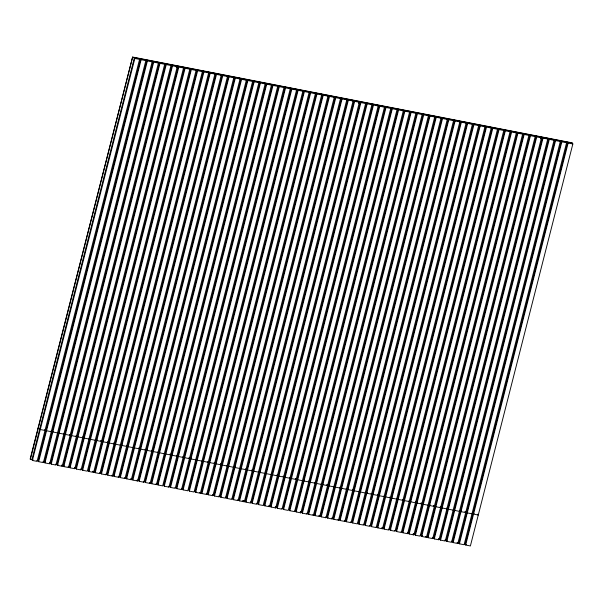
<?xml version="1.0" encoding="UTF-8"?>
<svg xmlns="http://www.w3.org/2000/svg" width="603" height="603" viewBox="0 0 603 603"><rect width="100%" height="100%" fill="white"/><g stroke="black" fill="none" stroke-linecap="round" stroke-linejoin="round"><path stroke-width="0.9" d="M465.674 545.037L568.139 143.039L567.657 142.233L465.184 544.23L465.674 545.037L470.385 545.956L572.85 143.959L572.179 142.851L132.615 57.044L30.15 459.041L33.097 459.878M30.331 459.343L132.615 57.044M32.389 460.458L134.853 58.461L134.371 57.654L31.899 459.644L32.389 460.458L37.1 461.378L139.564 59.38L139.074 58.574M38.667 461.679L141.132 59.682L140.65 58.875L38.177 460.873L38.667 461.679L43.378 462.599L145.843 60.602L145.361 59.795M44.946 462.908L147.411 60.911L146.928 60.104L44.456 462.102L44.946 462.908L49.657 463.828L152.122 61.83L151.639 61.024M51.225 464.129L153.697 62.139L153.207 61.325L50.742 463.323L51.225 464.129L55.936 465.049L158.401 63.059L157.918 62.245M57.504 465.358L159.976 63.36L159.486 62.554L57.021 464.551L57.504 465.358L62.215 466.277L164.679 64.28L164.197 63.473M63.782 466.586L166.255 64.589L165.765 63.782L63.3 465.78L63.782 466.586L68.493 467.506L170.966 65.508L170.476 64.702M70.061 467.807L172.533 65.81L172.043 65.003L69.579 467.001L70.061 467.807L74.772 468.727L177.244 66.729L176.754 65.923L176.287 67.747M76.347 469.036L178.812 67.039L178.322 66.232L75.857 468.23L76.347 469.036L81.051 469.956L183.523 67.958L183.033 67.152M82.626 470.265L185.091 68.267L184.601 67.461L82.136 469.451L82.626 470.265L87.329 471.184L189.802 69.187L189.312 68.38M88.905 471.486L191.37 69.488L190.887 68.682L88.415 470.679L88.905 471.486L93.616 472.405L196.081 70.408L195.591 69.601M95.184 472.714L197.648 70.717L197.166 69.91L94.694 471.908L95.184 472.714L99.894 473.634L202.359 71.636L201.869 70.83M101.462 473.935L203.927 71.945L203.445 71.131L100.972 473.129L101.462 473.935L106.173 474.855L208.638 72.865L208.156 72.051M107.741 475.164L210.206 73.167L209.723 72.36L107.251 474.357L107.741 475.164L112.452 476.084L214.917 74.086L214.434 73.28M114.02 476.393L216.492 74.395L216.002 73.589L113.537 475.586L114.02 476.393L118.731 477.312L221.195 75.315L220.713 74.508M120.299 477.614L222.771 75.616L222.281 74.81L119.816 476.807L120.299 477.614L125.009 478.533L227.474 76.536L226.992 75.729M126.577 478.842L229.05 76.845L228.56 76.038L126.095 478.036L126.577 478.842L131.288 479.762L233.76 77.764L233.271 76.958M132.856 480.071L235.328 78.073L234.838 77.267L132.374 479.264L132.856 480.071L137.567 480.99L240.039 78.993L239.549 78.186M139.142 481.292L241.607 79.294L241.117 78.488L138.652 480.485L139.142 481.292L143.846 482.212L246.318 80.214L245.828 79.408M145.421 482.521L247.886 80.523L247.396 79.717L144.931 481.714L145.421 482.521L150.124 483.44L252.597 81.443L252.107 80.636M151.7 483.742L254.165 81.752L253.682 80.945L151.21 482.935L151.7 483.742L156.411 484.661L258.875 82.671L258.386 81.857M157.978 484.97L260.443 82.973L259.961 82.166L157.489 484.164L157.978 484.97L162.689 485.89L265.154 83.892L264.664 83.086M164.257 486.199L266.722 84.201L266.24 83.395L163.767 485.392L164.257 486.199L168.968 487.118L271.433 85.121L270.951 84.314M170.536 487.42L273.001 85.422L272.518 84.616L170.046 486.613L170.536 487.42L175.247 488.34L277.712 86.342L277.229 85.536M176.815 488.649L279.287 86.651L278.797 85.845L176.332 487.842L176.815 488.649L181.526 489.568L283.99 87.571L283.508 86.764M183.093 489.877L285.566 87.88L285.076 87.073L182.611 489.071L183.093 489.877L187.804 490.797L290.269 88.799L289.787 87.993M189.372 491.098L291.844 89.101L291.355 88.294L188.89 490.292L189.372 491.098L194.083 492.018L296.555 90.02L296.065 89.214M195.651 492.327L298.123 90.329L297.633 89.523L195.168 491.52L195.651 492.327L200.362 493.246L302.834 91.249L302.344 90.442M201.937 493.548L304.402 91.558L303.912 90.752L201.447 492.741L201.937 493.548L206.641 494.468L309.113 92.478L308.623 91.671M208.216 494.777L310.681 92.779L310.191 91.973L207.726 493.97L208.216 494.777L212.919 495.696L315.392 93.699L314.902 92.892M214.495 496.005L316.959 94.008L316.477 93.201L214.005 495.199L214.495 496.005L219.206 496.925L321.67 94.927L321.18 94.121M220.773 497.226L323.238 95.236L322.756 94.422L220.283 496.42L220.773 497.226L225.484 498.146L327.949 96.148L327.459 95.342M227.052 498.455L329.517 96.457L329.034 95.651L226.562 497.648L227.052 498.455L231.763 499.374L334.228 97.377L333.745 96.57M233.331 499.683L335.796 97.686L335.313 96.879L232.841 498.877L233.331 499.683L238.042 500.603L340.507 98.606L340.024 97.799M239.61 500.905L342.082 98.907L341.592 98.101L239.127 500.098L239.61 500.905L244.321 501.824L346.785 99.827L346.303 99.02M245.888 502.133L348.361 100.136L347.871 99.329L245.406 501.327L245.888 502.133L250.599 503.053L353.064 101.055L352.582 100.249M252.167 503.362L354.639 101.364L354.149 100.558L251.685 502.548L252.167 503.362L256.878 504.274L359.35 102.284L358.86 101.477L358.393 103.294M258.446 504.583L360.918 102.585L360.428 101.779L257.963 503.776L258.446 504.583L263.157 505.502L365.629 103.505L365.139 102.698M264.732 505.811L367.197 103.814L366.707 103.007L264.242 505.005L264.732 505.811L269.435 506.731L371.908 104.734L371.418 103.927M271.011 507.033L373.476 105.043L372.986 104.229L270.521 506.226L271.011 507.033L275.714 507.952L378.187 105.955L377.697 105.148M277.29 508.261L379.754 106.264L379.272 105.457L276.8 507.455L277.29 508.261L282 509.181L384.465 107.183L383.975 106.377M283.568 509.49L386.033 107.492L385.551 106.686L283.078 508.683L283.568 509.49L288.279 510.409L390.744 108.412L390.262 107.605M289.847 510.711L392.312 108.713L391.829 107.907L289.357 509.904L289.847 510.711L294.558 511.63L397.023 109.633L396.54 108.826M296.126 511.939L398.591 109.942L398.108 109.135L295.636 511.133L296.126 511.939L300.837 512.859L403.301 110.862L402.819 110.055M302.404 513.168L404.877 111.171L404.387 110.364L301.922 512.354L302.404 513.168L307.115 514.088L409.58 112.09L409.098 111.284M308.683 514.389L411.156 112.392L410.666 111.585L308.201 513.583L308.683 514.389L313.394 515.309L415.859 113.311L415.377 112.505M314.962 515.618L417.434 113.62L416.944 112.814L314.48 514.811L314.962 515.618L319.673 516.537L422.145 114.54L421.655 113.733M321.241 516.839L320.758 516.032L423.223 114.035L423.713 114.849L321.241 516.839L325.952 517.758L428.424 115.768L427.934 114.954M327.527 518.067L429.992 116.07L429.502 115.263L327.037 517.261L327.527 518.067L332.23 518.987L434.703 116.99L434.213 116.183M333.806 519.296L436.27 117.299L435.781 116.492L333.316 518.49L333.806 519.296L338.509 520.216L440.981 118.218L440.491 117.412M340.084 520.517L442.549 118.52L442.067 117.713L339.595 519.711L340.084 520.517L344.795 521.437L447.26 119.439L446.77 118.633M346.363 521.746L448.828 119.748L448.346 118.942L345.873 520.939L346.363 521.746L351.074 522.665L453.539 120.668L453.057 119.861M352.642 522.974L455.107 120.977L454.624 120.17L352.152 522.16L352.642 522.974L357.353 523.894L459.818 121.896L459.335 121.09M358.921 524.195L461.385 122.198L460.903 121.391L358.438 523.389L358.921 524.195L363.632 525.115L466.096 123.118L465.614 122.311M365.199 525.424L467.672 123.427L467.182 122.62L364.717 524.618L365.199 525.424L369.91 526.344L472.375 124.346L471.893 123.54M371.478 526.645L473.95 124.655L473.461 123.841L370.996 525.839L371.478 526.645L376.189 527.565L478.654 125.575L478.171 124.761M377.757 527.874L480.229 125.876L479.739 125.07L377.274 527.067L377.757 527.874L382.468 528.793L484.94 126.796L484.45 125.989M384.036 529.102L486.508 127.105L486.018 126.298L383.553 528.296L384.036 529.102L388.747 530.022L491.219 128.024L490.729 127.218M390.322 530.323L492.787 128.326L492.297 127.519L389.832 529.517L390.322 530.323L395.025 531.243L497.498 129.246L497.008 128.439M396.601 531.552L499.065 129.555L498.575 128.748L396.111 530.746L396.601 531.552L401.312 532.472L503.776 130.474L503.286 129.668M402.879 532.781L505.344 130.783L504.862 129.977L402.389 531.974L402.879 532.781L407.59 533.7L510.055 131.703L509.565 130.896M409.158 534.002L511.623 132.004L511.14 131.198L408.668 533.195L409.158 534.002L413.869 534.921L516.334 132.924L515.851 132.117M415.437 535.23L517.902 133.233L517.419 132.426L414.947 534.424L415.437 535.23L420.148 536.15L522.613 134.152L522.13 133.346M421.716 536.451L524.18 134.461L523.698 133.655L421.233 535.645L421.716 536.451L426.427 537.371L528.891 135.381L528.409 134.567M427.994 537.68L530.467 135.683L529.977 134.876L427.512 536.874L427.994 537.68L432.705 538.6L535.17 136.602L534.688 135.796M434.273 538.909L536.745 136.911L536.255 136.105L433.791 538.102L434.273 538.909L438.984 539.828L541.449 137.831L540.966 137.024L540.499 138.848M440.552 540.13L543.024 138.132L542.534 137.326L440.069 539.323L440.552 540.13L445.263 541.049L547.735 139.052L547.245 138.245M446.831 541.358L549.303 139.361L548.813 138.554L446.348 540.552L446.831 541.358L451.541 542.278L554.014 140.28L553.524 139.474M453.117 542.587L555.582 140.589L555.092 139.783L452.627 541.78L453.117 542.587L457.82 543.507L560.293 141.509L559.803 140.703M459.396 543.808L561.86 141.811L561.378 141.004L458.906 543.001L459.396 543.808L464.106 544.728L566.571 142.73L566.081 141.924M132.796 57.345L572.36 143.152M134.853 58.461L139.564 59.38M141.132 59.682L145.843 60.602M147.411 60.911L152.122 61.83M153.697 62.139L158.401 63.059M159.976 63.36L164.679 64.28M166.255 64.589L170.966 65.508M172.533 65.81L177.244 66.729M178.812 67.039L183.523 67.958M185.091 68.267L189.802 69.187M191.37 69.488L196.081 70.408M197.648 70.717L202.359 71.636M203.927 71.945L208.638 72.865M210.206 73.167L214.917 74.086M216.492 74.395L221.195 75.315M222.771 75.616L227.474 76.536M229.05 76.845L233.76 77.764M235.328 78.073L240.039 78.993M241.607 79.294L246.318 80.214M247.886 80.523L252.597 81.443M254.165 81.752L258.875 82.671M260.443 82.973L265.154 83.892M266.722 84.201L271.433 85.121M273.001 85.422L277.712 86.342M279.287 86.651L283.99 87.571M285.566 87.88L290.269 88.799M291.844 89.101L296.555 90.02M298.123 90.329L302.834 91.249M304.402 91.558L309.113 92.478M310.681 92.779L315.392 93.699M316.959 94.008L321.67 94.927M323.238 95.236L327.949 96.148M329.517 96.457L334.228 97.377M335.796 97.686L340.507 98.606M342.082 98.907L346.785 99.827M348.361 100.136L353.064 101.055M354.639 101.364L359.35 102.284M360.918 102.585L365.629 103.505M367.197 103.814L371.908 104.734M373.476 105.043L378.187 105.955M379.754 106.264L384.465 107.183M386.033 107.492L390.744 108.412M392.312 108.713L397.023 109.633M398.591 109.942L403.301 110.862M404.877 111.171L409.58 112.09M411.156 112.392L415.859 113.311M417.434 113.62L422.145 114.54M423.713 114.849L428.424 115.768M429.992 116.07L434.703 116.99M436.27 117.299L440.981 118.218M442.549 118.52L447.26 119.439M448.828 119.748L453.539 120.668M455.107 120.977L459.818 121.896M461.385 122.198L466.096 123.118M467.672 123.427L472.375 124.346M473.95 124.655L478.654 125.575M480.229 125.876L484.94 126.796M486.508 127.105L491.219 128.024M492.787 128.326L497.498 129.246M499.065 129.555L503.776 130.474M505.344 130.783L510.055 131.703M511.623 132.004L516.334 132.924M517.902 133.233L522.613 134.152M524.18 134.461L528.891 135.381M530.467 135.683L535.17 136.602M536.745 136.911L541.449 137.831M543.024 138.132L547.735 139.052M549.303 139.361L554.014 140.28M555.582 140.589L560.293 141.509M561.86 141.811L566.571 142.73M568.139 143.039L572.85 143.959M40.054 428.778L38.034 428.122M44.66 429.675L46.499 430.037M51.104 430.934L52.951 431.296M64.001 433.451L65.84 433.813M69.526 434.529L71.365 434.891M75.97 435.788L77.81 436.15M82.415 437.047L84.262 437.409M95.312 439.564L97.151 439.926M100.837 440.642L102.676 441.004M107.281 441.901L109.128 442.263M113.733 443.16L115.572 443.522M120.178 444.419L122.017 444.78M126.622 445.677L128.462 446.039M138.592 448.014L140.439 448.376M146.883 449.634L145.044 449.273L145.451 450.064L140.74 449.145L140.258 448.338M151.489 450.531L153.328 450.893M157.933 451.79L159.78 452.152M169.91 454.127L171.749 454.489M182.799 456.644L184.646 457.006M189.244 457.903L191.091 458.265M214.11 462.757L215.957 463.112M220.562 464.016L222.401 464.37M227.014 465.275L228.861 465.637M233.474 466.534L235.321 466.895M245.481 468.878L247.328 469.24M251.948 470.144L253.795 470.498M258.408 471.403L260.255 471.765M276.883 475.006L278.729 475.368M283.342 476.272L285.189 476.634M289.809 477.531L291.656 477.893M295.349 478.616L297.196 478.97M308.276 481.134L310.123 481.495M314.743 482.4L316.59 482.762M321.203 483.659L323.05 484.021M326.743 484.744L328.59 485.106L329.125 485.92L333.836 486.84M339.677 487.269L341.524 487.623M346.137 488.528L347.984 488.89M352.604 489.787L354.451 490.149M365.531 492.312L367.378 492.674M372.918 493.759L371.071 493.397L371.516 494.196L366.805 493.277L366.315 492.47M377.538 494.656L379.385 495.018M383.998 495.922L385.845 496.277M402.472 499.525L404.319 499.887M408.932 500.784L410.779 501.146M415.384 502.043L417.216 502.405M420.886 503.121L422.718 503.475M428.228 504.553L430.06 504.907M433.73 505.631L435.57 505.985M440.16 506.882L441.991 507.236M446.582 508.133L448.413 508.495M459.426 510.643L461.257 510.997M464.928 511.721L466.767 512.075L467.272 512.889L471.983 513.809M472.27 513.153L474.109 513.507M44.976 430.452L40.273 429.532L39.783 428.725M51.255 431.68L46.552 430.761L46.062 429.954M57.541 432.901L52.83 431.982L52.34 431.175M63.82 434.13L59.109 433.21L58.619 432.404M76.377 436.58L71.667 435.66L71.177 434.853M82.656 437.808L77.945 436.889L77.463 436.082M88.935 439.029L84.224 438.11L83.742 437.303M95.214 440.258L90.503 439.338L90.02 438.532M107.771 442.708L103.068 441.788L102.578 440.981M120.336 445.165L115.625 444.245L115.135 443.431M126.615 446.386L121.904 445.466L121.414 444.66M132.894 447.614L128.183 446.695L127.693 445.888M139.172 448.836L134.461 447.916L133.972 447.109M151.73 451.293L147.019 450.373L146.537 449.567M158.009 452.514L153.298 451.594L152.815 450.788M164.287 453.742L159.576 452.823L159.094 452.016M170.566 454.971L165.863 454.051L165.373 453.237M183.131 457.421L178.42 456.501L177.93 455.695M195.689 459.87L190.978 458.951L190.488 458.144M201.967 461.099L197.256 460.179L196.774 459.373M214.525 463.549L209.814 462.629L209.331 461.823M227.082 465.998L222.371 465.079L221.889 464.272M233.361 467.227L228.658 466.307L228.168 465.501M239.647 468.448L234.936 467.529L234.446 466.722M245.926 469.677L241.215 468.757L240.725 467.951M258.483 472.126L253.773 471.207L253.283 470.4M264.762 473.355L260.051 472.435L259.569 471.629M271.041 474.584L266.33 473.664L265.848 472.858M277.32 475.805L272.609 474.885L272.126 474.079M289.877 478.254L285.166 477.342L284.684 476.528M302.442 480.712L297.731 479.792L297.241 478.986M308.721 481.933L304.01 481.013L303.52 480.207M315 483.161L310.289 482.242L309.799 481.435M321.278 484.39L316.567 483.47L316.078 482.664M340.115 488.061L335.404 487.149L334.921 486.335M346.393 489.289L341.682 488.37L341.2 487.563M352.672 490.518L347.961 489.598L347.479 488.792M358.951 491.739L354.247 490.819L353.757 490.013M365.237 492.968L360.526 492.048L360.036 491.241M377.795 495.417L373.084 494.498L372.594 493.691M384.073 496.646L379.362 495.726L378.872 494.92M396.631 499.096L391.92 498.176L391.437 497.369M409.188 501.545L404.477 500.626L403.995 499.819M415.467 502.774L410.764 501.854L410.274 501.048M428.032 505.224L423.321 504.304L422.831 503.497M440.589 507.681L435.879 506.761L435.389 505.947M446.868 508.902L442.157 507.982L441.667 507.176M453.147 510.13L448.436 509.211L447.954 508.404M459.426 511.352L454.715 510.432L454.232 509.625M43.047 461.559L44.886 461.921M49.491 462.818L51.33 463.179M55.936 464.076L57.775 464.438M61.461 465.154L63.307 465.516M74.357 467.672L76.197 468.034M80.802 468.93L82.641 469.292M92.772 471.267L94.618 471.629M218.949 495.9L220.796 496.254M225.416 497.158L227.263 497.52M243.883 500.761L245.73 501.123M250.351 502.028L252.197 502.389M256.81 503.286L258.657 503.648M268.817 505.631L270.664 505.992M275.285 506.897L277.131 507.251M300.211 511.759L302.058 512.12M388.867 529.065L390.714 529.426M407.319 532.668L409.151 533.029M413.741 533.919L415.58 534.281M420.163 535.178L422.002 535.532M438.517 538.758L440.348 539.12M444.939 540.009L446.778 540.371M451.361 541.268L453.2 541.622M457.783 542.519L459.622 542.881M36.775 460.602L38.622 460.956M43.228 461.86L45.067 462.215M56.117 464.378L57.956 464.732M61.642 465.456L64.408 465.991M68.086 466.714L69.933 467.069M74.538 467.973L76.377 468.327M80.983 469.232L82.822 469.586M87.427 470.491L89.274 470.845M92.952 471.569L95.719 472.104M99.405 472.827L101.244 473.182M105.849 474.086L107.688 474.44M112.294 475.345L114.133 475.699M118.738 476.596L120.585 476.958M125.19 477.855L127.029 478.217M130.715 478.94L132.554 479.295M137.16 480.199L138.999 480.553M143.604 481.45L145.451 481.812M150.057 482.709L151.896 483.071M156.501 483.968L158.34 484.33M170.317 486.666L168.471 486.304L168.968 487.118M174.915 487.563L176.762 487.925M181.367 488.822L183.206 489.184M194.256 491.339L196.103 491.701M199.781 492.417L201.628 492.779M206.234 493.676L208.073 494.038M212.678 494.935L214.517 495.297M219.13 496.194L220.977 496.555M225.597 497.46L227.444 497.822M232.057 498.719L233.904 499.08M237.597 499.804L239.444 500.166M242.218 500.701L245.911 501.425M250.531 502.329L252.378 502.683M256.991 503.588L258.838 503.95M263.458 504.847L265.305 505.208M268.998 505.932L270.845 506.294M275.465 507.191L277.312 507.553M281.925 508.457L283.772 508.819M294.852 510.982L296.699 511.336M302.239 512.422L300.392 512.06L300.837 512.859M306.859 513.319L308.706 513.681M313.326 514.585L315.173 514.947M318.866 515.663L320.713 516.025M326.253 517.11L328.1 517.464M331.793 518.188L333.64 518.55M338.26 519.454L340.107 519.809M344.72 520.713L346.567 521.075M357.647 523.238L359.494 523.6M363.187 524.316L365.034 524.678M369.654 525.582L371.501 525.944M376.121 526.841L377.968 527.203M381.661 527.927L383.508 528.281M389.048 529.366L390.895 529.728M394.588 530.444L396.435 530.806M401.055 531.71L402.902 532.072M407.5 532.969L409.331 533.323M413.002 534.039L414.841 534.401M420.344 535.472L422.183 535.833M425.854 536.549L428.605 537.085M432.276 537.801L434.107 538.162M438.698 539.059L440.529 539.414M445.12 540.311L446.959 540.672M451.541 541.562L453.381 541.924M457.051 542.64L459.803 543.175M464.393 544.072L466.225 544.434M477.78 514.223L478.262 515.03L473.559 514.11L473.069 513.304M465.222 511.774L465.704 512.58L460.994 511.661L460.511 510.854M457.338 542.7L457.82 543.507M433.821 505.646L434.311 506.452L429.6 505.533L429.11 504.726M421.263 503.196L421.746 504.002L417.042 503.083L416.552 502.276M425.937 536.564L426.427 537.371M402.427 499.518L402.91 500.324L398.199 499.405L397.716 498.598M413.379 534.115L413.869 534.921M389.862 497.06L390.352 497.874L385.641 496.955L385.159 496.141M381.985 527.987L382.468 528.793M350.584 521.859L351.074 522.665M327.067 484.804L327.557 485.611L322.846 484.691L322.364 483.885M344.305 520.63L344.795 521.437M338.027 519.409L338.509 520.216M331.748 518.181L332.23 518.987M325.469 516.952L325.952 517.758M319.191 515.731L319.673 516.537M295.674 478.676L296.156 479.483L291.453 478.563L290.963 477.757M312.912 514.502L313.394 515.309M306.626 513.274L307.115 514.088M283.116 476.227L283.598 477.033L278.887 476.114L278.405 475.307M275.232 507.146L275.714 507.952M251.715 470.099L252.205 470.905L247.494 469.986L247.004 469.179M243.831 501.018L244.321 501.824M220.321 463.963L220.804 464.777L216.093 463.858L215.61 463.051M207.756 461.514L208.246 462.32L203.535 461.401L203.053 460.594M212.437 494.89L212.919 495.696M188.92 457.835L189.41 458.642L184.699 457.722L184.209 456.916M199.879 492.44L200.362 493.246M176.362 455.386L176.845 456.192L172.141 455.273L171.651 454.466M155.921 483.855L156.411 484.661M149.642 482.634L150.124 483.44M143.363 481.405L143.846 482.212M137.085 480.176L137.567 480.99M113.568 443.13L114.05 443.936L109.347 443.017L108.857 442.21M130.806 478.955L131.288 479.762M124.519 477.727L125.009 478.533M101.01 440.68L101.492 441.486L96.782 440.567L96.299 439.76M118.241 476.506L118.731 477.312M111.962 475.277L112.452 476.084M93.126 471.599L93.616 472.405M69.609 434.544L70.099 435.358L65.388 434.439L64.898 433.625M61.725 465.471L62.215 466.277"/></g></svg>
